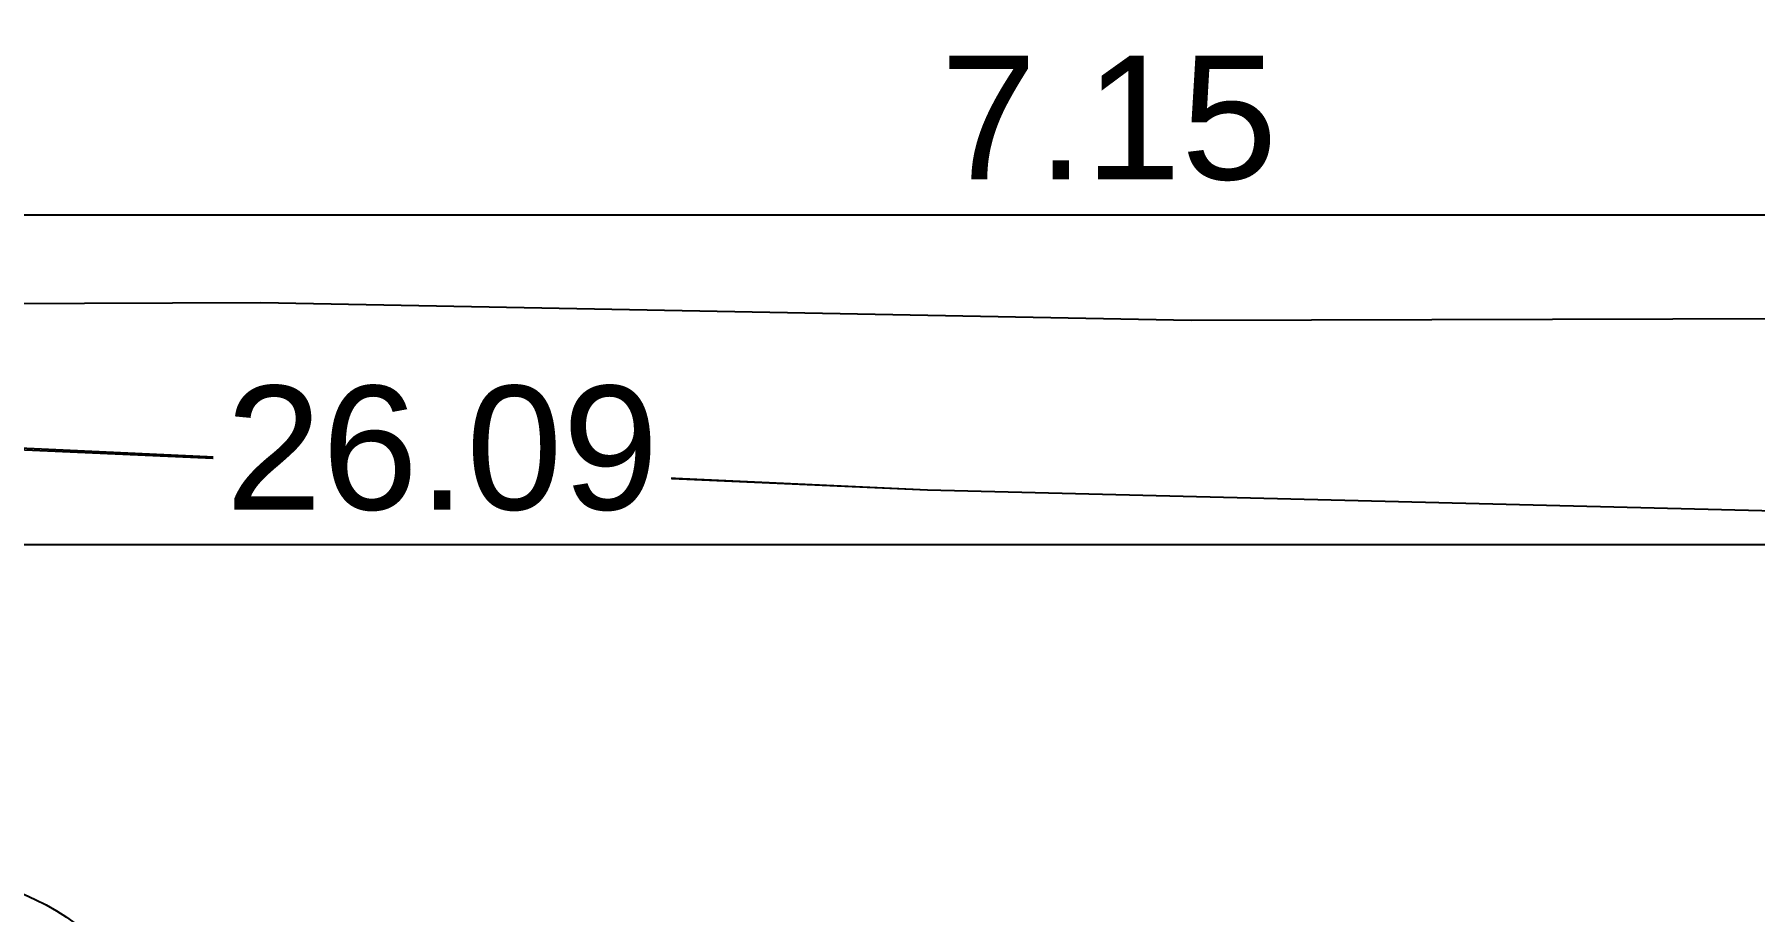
# Model space of a CAD drawing. Header units: metres. Extents: x -598 to 357, y -242 to 574.
# Drawn here: x -304.66 to -299.45, y 404.72 to 407.38 of the extents above; entities that cross this region are included whole.
import ezdxf
from ezdxf.enums import TextEntityAlignment as Align

# ---------------------------------------------------------------- set-up
doc = ezdxf.new("R2010")
doc.units = ezdxf.units.M
doc.header["$PDMODE"] = 3
doc.layers.add('Muro Mamspoteria', color=5, linetype='Continuous', lineweight=9)
for name, color, linetype in [('xref_Nivel PB$0$B-bordillo', 1, 'Continuous'), ('xref_Nivel PB$0$R-rampa', 1, 'Continuous'), ('xref_Nivel PB$0$Z-XREF', 7, 'Continuous'), ('Zxref_Eje_Pb$0$EJE-cota', 1, 'Continuous'), ('Zxref_Eje_Pb$0$EJE_CALLE', 1, 'Continuous')]:
    doc.layers.add(name, color=color, linetype=linetype)
doc.styles.add('Zxref_Eje_Pb$0$Standard', font='arial.ttf')
doc.styles.add('Zxref_Eje_Pb$0$TITULOS', font='X-HLVB1O', dxfattribs={"oblique": 5})
doc.dimstyles.new('Zxref_Eje_Pb$0$EJE', dxfattribs={"dimtxt": 0.375, "dimasz": 0.2, "dimexe": 0.1, "dimexo": 0.1, "dimgap": 0.1, "dimtad": 1, "dimzin": 0, "dimdsep": 46, "dimtxsty": 'Zxref_Eje_Pb$0$Standard', "dimblk": 'Zxref_Eje_Pb$0$_ArchTick', "dimcen": 0.1, "dimclrd": 256, "dimclre": 256, "dimclrt": 2, "dimaunit": 1, "dimadec": 3, "dimazin": 0, "dimtfac": 1, "dimtix": 1, "dimtmove": 2, "dimatfit": 3, "dimldrblk": 'Zxref_Eje_Pb$0$_ArchTick', "dimfxl": 0.2, "dimtfill": 1, "dimtolj": 1, "dimtzin": 0, "dimarcsym": 1})

# ---------------------------------------------------------------- blocks, each defined once
blk = doc.blocks.new('Zxref_Eje_Pb$0$_ArchTick')
at = {"color": 0, "linetype": 'ByBlock', "const_width": 0.15}
blk.add_lwpolyline([(-0.5, -0.5), (0.5, 0.5)], dxfattribs=at)
blk = doc.blocks.new('*D200')
at = {"layer": 'Defpoints', "color": 0, "transparency": 16777216}
for p in [(54.531, 10.5687), (61.681, 10.5687), (61.681, 9.5687)]:
    blk.add_point(p, dxfattribs=at)
at = {"layer": 'Zxref_Eje_Pb$0$EJE-cota', "lineweight": -2, "transparency": 16777216}
for p, q in [((54.531, 10.4687), (54.531, 9.4687)), ((61.681, 10.4687), (61.681, 9.4687)), ((54.531, 9.5687), (61.681, 9.5687))]:
    blk.add_line(p, q, dxfattribs=at)
at = {"layer": 'Zxref_Eje_Pb$0$EJE-cota', "lineweight": -2, "transparency": 16777216, "xscale": 0.2, "yscale": 0.2, "zscale": 0.2, "rotation": 180}
blk.add_blockref('Zxref_Eje_Pb$0$_ArchTick', (54.531, 9.5687), dxfattribs=at)
at = {"layer": 'Zxref_Eje_Pb$0$EJE-cota', "lineweight": -2, "transparency": 16777216, "xscale": 0.2, "yscale": 0.2, "zscale": 0.2}
blk.add_blockref('Zxref_Eje_Pb$0$_ArchTick', (61.681, 9.5687), dxfattribs=at)
at = {"layer": 'Zxref_Eje_Pb$0$EJE-cota', "color": 2, "transparency": 16777216, "insert": (58.106, 9.8602), "char_height": 0.375, "attachment_point": 5, "style": 'Zxref_Eje_Pb$0$Standard', "bg_fill": 3, "box_fill_scale": 1.1, "bg_fill_color": 256, "bg_fill_true_color": 13158600, "bg_fill_transparency": 0}
blk.add_mtext('\\A1;7.15', dxfattribs=at)
blk = doc.blocks.new('*D183')
at = {"layer": 'Defpoints', "color": 0, "transparency": 16777216}
for p in [(43.0415, 10.5687), (69.1338, 10.5687), (43.0415, 8.5687)]:
    blk.add_point(p, dxfattribs=at)
at = {"layer": 'Zxref_Eje_Pb$0$EJE-cota', "lineweight": -2, "transparency": 16777216}
for p, q in [((43.0415, 10.4687), (43.0415, 8.4687)), ((69.1338, 10.4687), (69.1338, 8.4687)), ((69.1338, 8.5687), (43.0415, 8.5687))]:
    blk.add_line(p, q, dxfattribs=at)
at = {"layer": 'Zxref_Eje_Pb$0$EJE-cota', "lineweight": -2, "transparency": 16777216, "xscale": 0.2, "yscale": 0.2, "zscale": 0.2, "rotation": 180}
blk.add_blockref('Zxref_Eje_Pb$0$_ArchTick', (43.0415, 8.5687), dxfattribs=at)
at = {"layer": 'Zxref_Eje_Pb$0$EJE-cota', "lineweight": -2, "transparency": 16777216, "xscale": 0.2, "yscale": 0.2, "zscale": 0.2}
blk.add_blockref('Zxref_Eje_Pb$0$_ArchTick', (69.1338, 8.5687), dxfattribs=at)
at = {"layer": 'Zxref_Eje_Pb$0$EJE-cota', "color": 2, "transparency": 16777216, "insert": (56.0876, 8.8602), "char_height": 0.375, "attachment_point": 5, "style": 'Zxref_Eje_Pb$0$Standard', "bg_fill": 3, "box_fill_scale": 1.1, "bg_fill_color": 256, "bg_fill_true_color": 13158600, "bg_fill_transparency": 0}
blk.add_mtext('\\A1;26.09', dxfattribs=at)
blk = doc.blocks.new('Zxref_Eje_Pb$0$EJE-1')
at = {"color": 5, "linetype": 'Continuous'}
for p, q in [((-0.01, 0.3), (-0.01, 0.7073)), ((0, 0.3), (0, 0.7073)), ((0.01, 0.3), (0.01, 0.7073)), ((-0.7, 0.01), (-0.3, 0.01)), ((-0.7, 0), (-0.3, 0)), ((0.3, 0.01), (0.7073, 0.01)), ((0.3, 0), (0.7073, 0)), ((-0.7, -0.01), (-0.3, -0.01)), ((0.3, -0.01), (0.7073, -0.01)), ((-0.01, -0.7), (-0.01, -0.3)), ((0, -0.7), (0, -0.3)), ((0.01, -0.7), (0.01, -0.3))]:
    blk.add_line(p, q, dxfattribs=at)
at = {"color": 8, "linetype": 'Continuous'}
blk.add_circle((0, 0), 0.5, dxfattribs=at)
at = {"color": 5, "style": 'Zxref_Eje_Pb$0$TITULOS', "oblique": 5}
blk.add_attdef('EJE', text='', height=0.5, dxfattribs=at).set_placement((0, 0), align=Align.MIDDLE)
blk = doc.blocks.new('Zxref_Eje_Pb')
at = {"layer": 'Zxref_Eje_Pb$0$EJE_CALLE', "elevation": -897.687, "flags": 128}
blk.add_lwpolyline([(-6.0005, 9.2085), (12.8708, 9.2527), (33.962, 9.2857), (43.8143, 9.2963), (53.4444, 9.2952), (55.5387, 9.3026), (58.3553, 9.2494), (70.4164, 9.285), (84.8363, 9.2737), (91.8901, 9.1805), (107.0877, 9.2186)], dxfattribs=at)
ref = blk.add_blockref('Zxref_Eje_Pb$0$EJE-1', (54.531, 6.8187), dxfattribs=dict(xscale=1.5, yscale=1.5, zscale=1.5))
ref.add_attrib('EJE', 'C', dxfattribs={"color": 5, "height": 0.75, "style": 'Zxref_Eje_Pb$0$Standard'}).set_placement((54.531, 6.8187), align=Align.MIDDLE)
at = {"layer": 'Zxref_Eje_Pb$0$EJE-cota'}
dim = blk.add_linear_dim(base=(61.681, 9.5687), p1=(54.531, 10.5687), p2=(61.681, 10.5687), dimstyle='Zxref_Eje_Pb$0$EJE', dxfattribs=at)
dim.commit()
dim.dimension.update_dxf_attribs({"geometry": '*D200', "text_midpoint": (58.106, 9.8602)})
dim = blk.add_linear_dim(base=(43.0415, 8.5687), p1=(69.1338, 10.5687), p2=(43.0415, 10.5687), dimstyle='Zxref_Eje_Pb$0$EJE', dxfattribs=at)
dim.commit()
dim.dimension.update_dxf_attribs({"geometry": '*D183', "text_midpoint": (56.0876, 8.8602)})

msp = doc.modelspace()

# ---------------------------------------------------------------- hatches: boundary and pattern name
at = {"layer": 'xref_Nivel PB$0$R-rampa'}
h = msp.add_hatch(dxfattribs=at)
h.set_pattern_fill('ANSI31', color=256, scale=0.04)
h.set_pattern_definition([(45, (-701.17171, 426.8384), (-0.08980256, 0.08980256), [])])
h.paths.add_polyline_path([(-306.251, 407.1184), (-306.1668, 407.1645), (-306.8382, 407.1807), (-312.1229, 407.3275), (-312.6788, 407.0236, -0.130104), (-315.1633, 406.4115), (-306.8641, 406.181), (-306.0232, 406.1798, -0.76701)])
h.paths.add_polyline_path([(-289.7929, 406.3621), (-290.3634, 406.7133), (-296.3269, 406.8606), (-296.212, 406.7899, -0.765992), (-296.4864, 405.8643), (-289.8989, 405.7015), (-287.5492, 405.6346, -0.119622)])

# ---------------------------------------------------------------- linework, layer by layer
at = {"layer": 'xref_Nivel PB$0$B-bordillo'}
msp.add_lwpolyline([(-296.4864, 405.8643, 0.765992), (-296.212, 406.7899), (-297.7846, 407.7577, 0.131239), (-298.279, 407.9056), (-304.2032, 408.0816, 0.133275), (-304.7126, 407.9594), (-306.251, 407.1184, 0.759023), (-306.0333, 406.1802), (-301.9564, 405.9994)], format="xyb", dxfattribs=at)
at = {"layer": 'xref_Nivel PB$0$B-bordillo', "flags": 128}
msp.add_lwpolyline([(-316.4906, 406.4484), (-306.8641, 406.181), (-304.7705, 406.1305), (-301.9564, 405.9994), (-289.8989, 405.7015), (-275.4849, 405.2914)], dxfattribs=at)

# ---------------------------------------------------------------- next in the draw order: block references
at = {"layer": 'xref_Nivel PB$0$Z-XREF'}
msp.add_blockref('Zxref_Eje_Pb', (-359.5136, 397.2645), dxfattribs=at)

# ---------------------------------------------------------------- next in the draw order: linework, layer by layer
at = {"layer": 'Muro Mamspoteria'}
msp.add_circle((-306.5394, 472.2405), 101.758, dxfattribs=at)

doc.saveas('drawing.dxf')
